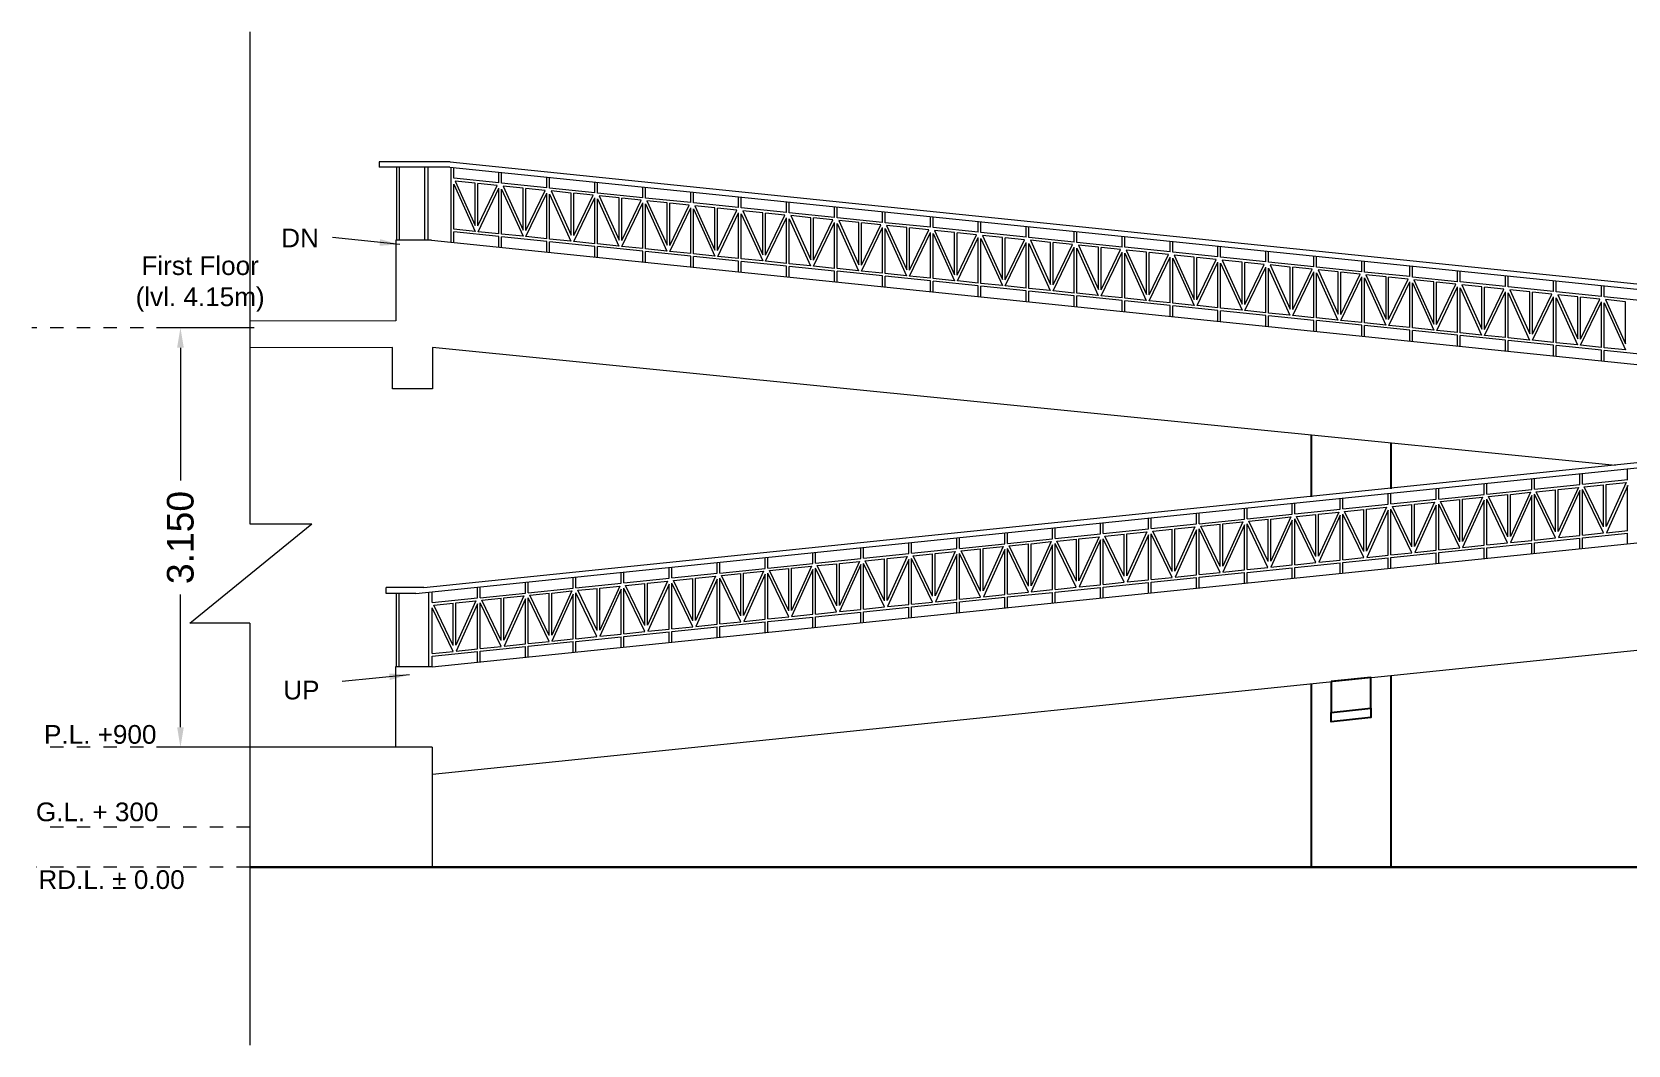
# Model space of a CAD drawing. Header units: millimetres. Extents: x 1898 to 3725, y 783 to 1532.
# Drawn here: x 2791.73 to 2803.72, y 886.84 to 894.44 of the extents above; entities that cross this region are included whole.
import ezdxf

# ---------------------------------------------------------------- set-up
doc = ezdxf.new("R2010")
doc.units = ezdxf.units.MM
doc.linetypes.add('CENTER', pattern=[2, 1.25, -0.25, 0.25, -0.25])
doc.layers.get('Defpoints').update_dxf_attribs({"lineweight": 15})
for name, color, linetype, lineweight in [('beam', 1, 'Continuous', 20), ('Column', 251, 'Continuous', 30), ('DIM', 6, 'Continuous', 18), ('GRID', 134, 'CENTER', 18), ('Hatch', 43, 'Continuous', 13), ('Railing', 23, 'Continuous', 13), ('TEXT', 7, 'Continuous', 15), ('Wall', 7, 'Continuous', 30), ('Window-Wall', 7, 'Continuous', 18)]:
    doc.layers.add(name, color=color, linetype=linetype, lineweight=lineweight)
doc.styles.add('dim-stylus bt', font='arial.ttf')
doc.styles.add('Tabrej', font='arial.ttf')
doc.dimstyles.new('DIMEN', dxfattribs={"dimtxt": 0.3, "dimasz": 0.25, "dimexe": 0.18, "dimexo": 0.0625, "dimgap": 0.09, "dimtad": 0, "dimdec": 3, "dimzin": 0, "dimdsep": 46, "dimtxsty": 'Tabrej', "dimcen": 0, "dimclrd": 256, "dimclre": 256, "dimclrt": 7, "dimadec": 0, "dimazin": 0, "dimtfac": 1, "dimtdec": 3, "dimtofl": 0, "dimtmove": 0, "dimatfit": 1, "dimfxl": 0, "dimtolj": 1, "dimtzin": 0, "dimlwd": -1, "dimlwe": -1, "dimarcsym": 0})

# ---------------------------------------------------------------- blocks, each defined once
blk = doc.blocks.new('*D333')
at = {"layer": 'Defpoints', "color": 0, "transparency": 16777216}
for p in [(3201.472, 918.267), (3200.857, 915.118), (3201.479, 915.118)]:
    blk.add_point(p, dxfattribs=at)
at = {"layer": 'DIM', "transparency": 16777216}
for p, q in [((3201.41, 918.267), (3200.677, 918.267)), ((3200.857, 918.117), (3200.857, 917.12)), ((3200.857, 915.268), (3200.857, 916.264)), ((3201.417, 915.118), (3200.677, 915.118))]:
    blk.add_line(p, q, dxfattribs=at)
for points in [[(3200.832, 918.117), (3200.882, 918.117), (3200.857, 918.267)], [(3200.832, 915.268), (3200.882, 915.268), (3200.857, 915.118)]]:
    blk.add_solid(points, dxfattribs=at)
at = {"layer": 'DIM', "color": 7, "transparency": 16777216, "insert": (3200.857, 916.692), "char_height": 0.2, "attachment_point": 5, "rotation": 90, "style": 'Tabrej'}
blk.add_mtext('\\A1;3.150', dxfattribs=at)
blk = doc.blocks.new('DERT56789')
at = {"layer": 'beam'}
blk.add_line((49.0414, 1.8992), (49.3414, 1.93), dxfattribs=at)
at = {"layer": 'beam', "lineweight": 25}
for points in [[(49.0414, 1.8992), (49.0414, 1.6679), (49.3414, 1.6988), (49.3414, 1.93), (49.0414, 1.8992)], [(49.0414, 1.6679), (49.3414, 1.6988), (49.3414, 1.6284), (49.0414, 1.5976), (49.0414, 1.6679)]]:
    blk.add_lwpolyline(points, dxfattribs=at)
at = {"layer": 'Column', "lineweight": 25}
for p, q in [((48.8914, 3.7478), (48.8914, 3.2845)), ((49.4914, 3.688), (49.4914, 3.3462)), ((49.4914, 1.9454), (49.4914, 0.5059)), ((48.8914, 1.8837), (48.8914, 0.5059)), ((48.8914, 0.5059), (49.4914, 0.5059))]:
    blk.add_line(p, q, dxfattribs=at)
at = {"layer": 'GRID', "ltscale": 0.0005}
for p, q in [((40.9214, 4.5551), (39.2844, 4.5551)), ((40.9214, 1.4059), (39.3253, 1.4059)), ((40.9214, 0.8059), (39.3236, 0.8059)), ((40.9214, 0.5059), (39.3178, 0.5059))]:
    blk.add_line(p, q, dxfattribs=at)
at = {"layer": 'Hatch'}
for p, q in [((40.9214, 0.4446), (40.9226, 0.4446)), ((40.9214, 0.3039), (40.9226, 0.3039)), ((40.9214, 0.1633), (40.9226, 0.1633))]:
    blk.add_line(p, q, dxfattribs=at)
at = {"layer": 'Railing'}
for p, q in [((42.4264, 5.8002), (41.8929, 5.8002)), ((41.8929, 5.8002), (41.8929, 5.7602)), ((42.4244, 5.7602), (41.8929, 5.7602)), ((42.023, 5.7602), (42.023, 5.2116)), ((42.043, 5.7602), (42.043, 5.2116)), ((42.2319, 5.7602), (42.2319, 5.2116)), ((42.2569, 5.7602), (42.2569, 5.2116)), ((42.4244, 5.7602), (57.6625, 4.1932)), ((42.4264, 5.8002), (57.858, 4.2133)), ((42.4324, 5.1966), (42.4324, 5.7594)), ((42.4524, 5.6769), (42.4524, 5.7573)), ((42.7924, 5.642), (42.4524, 5.6769)), ((42.6144, 5.6402), (42.4639, 5.6556)), ((42.4639, 5.6556), (42.6144, 5.3235)), ((42.6144, 5.3235), (42.6144, 5.6402)), ((42.7797, 5.6231), (42.6344, 5.6381)), ((42.6344, 5.3211), (42.6344, 5.6381)), ((42.7924, 5.642), (42.7924, 5.7224)), ((42.8124, 5.6399), (42.8124, 5.7203)), ((43.1524, 5.6049), (42.8124, 5.6399)), ((43.1524, 5.6049), (43.1524, 5.6854)), ((43.1724, 5.6029), (43.1724, 5.6833)), ((43.5124, 5.5679), (43.5124, 5.6483)), ((43.5324, 5.5658), (43.5324, 5.6463)), ((42.4524, 5.6326), (42.6129, 5.2784)), ((42.4524, 5.2949), (42.4524, 5.6326)), ((42.6344, 5.3211), (42.7797, 5.6231)), ((42.635, 5.2761), (42.7924, 5.6032)), ((42.7924, 5.26), (42.7924, 5.6032)), ((42.8124, 5.2579), (42.8124, 5.5956)), ((42.8124, 5.5956), (42.9729, 5.2414)), ((42.9744, 5.6031), (42.8239, 5.6186)), ((42.8239, 5.6186), (42.9744, 5.2865)), ((42.9744, 5.2865), (42.9744, 5.6031)), ((43.1397, 5.5861), (42.9944, 5.6011)), ((42.9944, 5.2841), (42.9944, 5.6011)), ((42.9944, 5.2841), (43.1397, 5.5861)), ((42.995, 5.2391), (43.1524, 5.5662)), ((43.1524, 5.2229), (43.1524, 5.5662)), ((43.5124, 5.5679), (43.1724, 5.6029)), ((43.1724, 5.2209), (43.1724, 5.5585)), ((43.1724, 5.5585), (43.3329, 5.2044)), ((43.3344, 5.5661), (43.1839, 5.5816)), ((43.1839, 5.5816), (43.3344, 5.2495)), ((43.3344, 5.2495), (43.3344, 5.5661)), ((43.4997, 5.5491), (43.3544, 5.564)), ((43.3544, 5.247), (43.3544, 5.564)), ((43.3544, 5.247), (43.4997, 5.5491)), ((43.355, 5.2021), (43.5124, 5.5292)), ((43.5124, 5.1859), (43.5124, 5.5292)), ((43.8724, 5.5309), (43.5324, 5.5658)), ((43.5324, 5.1838), (43.5324, 5.5215)), ((43.5324, 5.5215), (43.6929, 5.1673)), ((43.6944, 5.5291), (43.5439, 5.5446)), ((43.5439, 5.5446), (43.6944, 5.2124)), ((43.6944, 5.2124), (43.6944, 5.5291)), ((43.8597, 5.5121), (43.7144, 5.527)), ((43.7144, 5.21), (43.7144, 5.527)), ((43.8724, 5.5309), (43.8724, 5.6113)), ((43.8924, 5.5288), (43.8924, 5.6092)), ((44.2324, 5.4939), (43.8924, 5.5288)), ((44.2324, 5.4939), (44.2324, 5.5743)), ((44.2524, 5.4918), (44.2524, 5.5722)), ((44.5924, 5.4568), (44.5924, 5.5372)), ((44.6124, 5.4548), (44.6124, 5.5352)), ((43.7144, 5.21), (43.8597, 5.5121)), ((43.715, 5.1651), (43.8724, 5.4922)), ((43.8724, 5.1489), (43.8724, 5.4922)), ((43.8924, 5.1468), (43.8924, 5.4845)), ((43.8924, 5.4845), (44.0529, 5.1303)), ((44.0544, 5.492), (43.9039, 5.5075)), ((43.9039, 5.5075), (44.0544, 5.1754)), ((44.0544, 5.1754), (44.0544, 5.492)), ((44.2197, 5.475), (44.0744, 5.49)), ((44.0744, 5.173), (44.0744, 5.49)), ((44.0744, 5.173), (44.2197, 5.475)), ((44.075, 5.128), (44.2324, 5.4551)), ((44.2324, 5.1118), (44.2324, 5.4551)), ((44.5924, 5.4568), (44.2524, 5.4918)), ((44.2524, 5.1098), (44.2524, 5.4475)), ((44.2524, 5.4475), (44.4129, 5.0933)), ((44.4144, 5.455), (44.2639, 5.4705)), ((44.2639, 5.4705), (44.4144, 5.1384)), ((44.4144, 5.1384), (44.4144, 5.455)), ((44.5797, 5.438), (44.4344, 5.453)), ((44.4344, 5.1359), (44.4344, 5.453)), ((44.4344, 5.1359), (44.5797, 5.438)), ((44.435, 5.091), (44.5924, 5.4181)), ((44.5924, 5.0748), (44.5924, 5.4181)), ((44.9524, 5.4198), (44.6124, 5.4548)), ((44.6124, 5.0728), (44.6124, 5.4104)), ((44.6124, 5.4104), (44.7729, 5.0563)), ((44.7744, 5.418), (44.6239, 5.4335)), ((44.6239, 5.4335), (44.7744, 5.1014)), ((44.7744, 5.1014), (44.7744, 5.418)), ((44.9397, 5.401), (44.7944, 5.4159)), ((44.7944, 5.0989), (44.7944, 5.4159)), ((44.7944, 5.0989), (44.9397, 5.401)), ((44.9524, 5.4198), (44.9524, 5.5002)), ((44.9724, 5.4177), (44.9724, 5.4982)), ((45.3124, 5.3828), (44.9724, 5.4177)), ((45.1344, 5.381), (44.9839, 5.3965)), ((44.9839, 5.3965), (45.1344, 5.0643)), ((45.3124, 5.3828), (45.3124, 5.4632)), ((45.3324, 5.3807), (45.3324, 5.4611)), ((45.6724, 5.3457), (45.6724, 5.4262)), ((45.6924, 5.3437), (45.6924, 5.4241)), ((42.6129, 5.2784), (42.4524, 5.2949)), ((42.7924, 5.2398), (42.4524, 5.2748)), ((42.4524, 5.1944), (42.4524, 5.2748)), ((42.7924, 5.26), (42.635, 5.2761)), ((44.795, 5.054), (44.9524, 5.3811)), ((44.9524, 5.0378), (44.9524, 5.3811)), ((44.9724, 5.0357), (44.9724, 5.3734)), ((44.9724, 5.3734), (45.1329, 5.0192)), ((45.1344, 5.0643), (45.1344, 5.381)), ((45.2997, 5.364), (45.1544, 5.3789)), ((45.1544, 5.0619), (45.1544, 5.3789)), ((45.1544, 5.0619), (45.2997, 5.364)), ((45.155, 5.017), (45.3124, 5.3441)), ((45.3124, 5.0008), (45.3124, 5.3441)), ((45.6724, 5.3457), (45.3324, 5.3807)), ((45.3324, 4.9987), (45.3324, 5.3364)), ((45.3324, 5.3364), (45.4929, 4.9822)), ((45.4944, 5.3439), (45.3439, 5.3594)), ((45.3439, 5.3594), (45.4944, 5.0273)), ((45.4944, 5.0273), (45.4944, 5.3439)), ((45.6597, 5.3269), (45.5144, 5.3419)), ((45.5144, 5.0249), (45.5144, 5.3419)), ((45.5144, 5.0249), (45.6597, 5.3269)), ((45.515, 4.9799), (45.6724, 5.307)), ((45.6724, 4.9637), (45.6724, 5.307)), ((46.0324, 5.3087), (45.6924, 5.3437)), ((45.6924, 4.9617), (45.6924, 5.2994)), ((45.6924, 5.2994), (45.8529, 4.9452)), ((45.8544, 5.3069), (45.7039, 5.3224)), ((45.7039, 5.3224), (45.8544, 4.9903)), ((45.8544, 4.9903), (45.8544, 5.3069)), ((46.0197, 5.2899), (45.8744, 5.3049)), ((45.8744, 4.9878), (45.8744, 5.3049)), ((45.8744, 4.9878), (46.0197, 5.2899)), ((46.0324, 5.3087), (46.0324, 5.3891)), ((46.0524, 5.3067), (46.0524, 5.3871)), ((46.3924, 5.2717), (46.0524, 5.3067)), ((46.2144, 5.2699), (46.0639, 5.2854)), ((46.0639, 5.2854), (46.2144, 4.9533)), ((46.3924, 5.2717), (46.3924, 5.3521)), ((46.4124, 5.2696), (46.4124, 5.3501)), ((46.7524, 5.2347), (46.7524, 5.3151)), ((46.7724, 5.2326), (46.7724, 5.313)), ((47.1124, 5.1976), (47.1124, 5.2781)), ((47.1324, 5.1956), (47.1324, 5.276)), ((42.7924, 5.1594), (42.7924, 5.2398)), ((42.9729, 5.2414), (42.8124, 5.2579)), ((43.1524, 5.2028), (42.8124, 5.2378)), ((42.8124, 5.1574), (42.8124, 5.2378)), ((43.1524, 5.2229), (42.995, 5.2391)), ((43.1524, 5.1224), (43.1524, 5.2028)), ((43.3329, 5.2044), (43.1724, 5.2209)), ((43.5124, 5.1658), (43.1724, 5.2008)), ((43.1724, 5.1203), (43.1724, 5.2008)), ((43.5124, 5.1859), (43.355, 5.2021)), ((43.5124, 5.0854), (43.5124, 5.1658)), ((43.6929, 5.1673), (43.5324, 5.1838)), ((43.8724, 5.1288), (43.5324, 5.1637)), ((43.5324, 5.0833), (43.5324, 5.1637)), ((43.8724, 5.1489), (43.715, 5.1651)), ((45.875, 4.9429), (46.0324, 5.27)), ((46.0324, 4.9267), (46.0324, 5.27)), ((46.0524, 4.9247), (46.0524, 5.2623)), ((46.0524, 5.2623), (46.2129, 4.9081)), ((46.2144, 4.9533), (46.2144, 5.2699)), ((46.3797, 5.2529), (46.2344, 5.2678)), ((46.2344, 4.9508), (46.2344, 5.2678)), ((46.2344, 4.9508), (46.3797, 5.2529)), ((46.235, 4.9059), (46.3924, 5.233)), ((46.3924, 4.8897), (46.3924, 5.233)), ((46.7524, 5.2347), (46.4124, 5.2696)), ((46.4124, 4.8876), (46.4124, 5.2253)), ((46.4124, 5.2253), (46.5729, 4.8711)), ((46.5744, 5.2329), (46.4239, 5.2483)), ((46.4239, 5.2483), (46.5744, 4.9162)), ((46.5744, 4.9162), (46.5744, 5.2329)), ((46.7397, 5.2159), (46.5944, 5.2308)), ((46.5944, 4.9138), (46.5944, 5.2308)), ((46.5944, 4.9138), (46.7397, 5.2159)), ((46.595, 4.8689), (46.7524, 5.196)), ((46.7524, 4.8527), (46.7524, 5.196)), ((47.1124, 5.1976), (46.7724, 5.2326)), ((46.7724, 4.8506), (46.7724, 5.1883)), ((46.7724, 5.1883), (46.9329, 4.8341)), ((46.9344, 5.1958), (46.7839, 5.2113)), ((46.7839, 5.2113), (46.9344, 4.8792)), ((46.9344, 4.8792), (46.9344, 5.1958)), ((47.0997, 5.1788), (46.9544, 5.1938)), ((46.9544, 4.8768), (46.9544, 5.1938)), ((46.9544, 4.8768), (47.0997, 5.1788)), ((46.955, 4.8318), (47.1124, 5.1589)), ((47.1124, 4.8156), (47.1124, 5.1589)), ((47.4724, 5.1606), (47.1324, 5.1956)), ((47.2944, 5.1588), (47.1439, 5.1743)), ((47.1439, 5.1743), (47.2944, 4.8422)), ((47.2944, 4.8422), (47.2944, 5.1588)), ((47.4597, 5.1418), (47.3144, 5.1568)), ((47.3144, 4.8397), (47.3144, 5.1568)), ((47.4724, 5.1606), (47.4724, 5.241)), ((47.4924, 5.1586), (47.4924, 5.239)), ((47.8324, 5.1236), (47.4924, 5.1586)), ((47.8324, 5.1236), (47.8324, 5.204)), ((47.8524, 5.1215), (47.8524, 5.202)), ((48.1924, 5.0866), (48.1924, 5.167)), ((48.2124, 5.0845), (48.2124, 5.1649)), ((43.8724, 5.0483), (43.8724, 5.1288)), ((44.0529, 5.1303), (43.8924, 5.1468)), ((44.2324, 5.0917), (43.8924, 5.1267)), ((43.8924, 5.0463), (43.8924, 5.1267)), ((44.2324, 5.1118), (44.075, 5.128)), ((44.2324, 5.0113), (44.2324, 5.0917)), ((44.4129, 5.0933), (44.2524, 5.1098)), ((44.5924, 5.0547), (44.2524, 5.0897)), ((44.2524, 5.0093), (44.2524, 5.0897)), ((44.5924, 5.0748), (44.435, 5.091)), ((44.5924, 4.9743), (44.5924, 5.0547)), ((44.7729, 5.0563), (44.6124, 5.0728)), ((44.9524, 5.0177), (44.6124, 5.0527)), ((44.6124, 4.9722), (44.6124, 5.0527)), ((44.9524, 5.0378), (44.795, 5.054)), ((45.1329, 5.0192), (44.9724, 5.0357)), ((47.1324, 4.8136), (47.1324, 5.1513)), ((47.1324, 5.1513), (47.2929, 4.7971)), ((47.3144, 4.8397), (47.4597, 5.1418)), ((47.315, 4.7948), (47.4724, 5.1219)), ((47.4724, 4.7786), (47.4724, 5.1219)), ((47.4924, 4.7766), (47.4924, 5.1142)), ((47.4924, 5.1142), (47.6529, 4.76)), ((47.6544, 5.1218), (47.5039, 5.1373)), ((47.5039, 5.1373), (47.6544, 4.8051)), ((47.6544, 4.8051), (47.6544, 5.1218)), ((47.8197, 5.1048), (47.6744, 5.1197)), ((47.6744, 4.8027), (47.6744, 5.1197)), ((47.6744, 4.8027), (47.8197, 5.1048)), ((47.675, 4.7578), (47.8324, 5.0849)), ((47.8324, 4.7416), (47.8324, 5.0849)), ((48.1924, 5.0866), (47.8524, 5.1215)), ((47.8524, 4.7395), (47.8524, 5.0772)), ((47.8524, 5.0772), (48.0129, 4.723)), ((48.0144, 5.0848), (47.8639, 5.1002)), ((47.8639, 5.1002), (48.0144, 4.7681)), ((48.0144, 4.7681), (48.0144, 5.0848)), ((48.1797, 5.0678), (48.0344, 5.0827)), ((48.0344, 4.7657), (48.0344, 5.0827)), ((48.0344, 4.7657), (48.1797, 5.0678)), ((48.035, 4.7207), (48.1924, 5.0479)), ((48.1924, 4.7046), (48.1924, 5.0479)), ((48.5524, 5.0495), (48.2124, 5.0845)), ((48.2124, 4.7025), (48.2124, 5.0402)), ((48.2124, 5.0402), (48.3729, 4.686)), ((48.3744, 5.0477), (48.2239, 5.0632)), ((48.2239, 5.0632), (48.3744, 4.7311)), ((48.3744, 4.7311), (48.3744, 5.0477)), ((48.5397, 5.0307), (48.3944, 5.0457)), ((48.3944, 4.7287), (48.3944, 5.0457)), ((48.5524, 5.0495), (48.5524, 5.13)), ((48.5724, 5.0475), (48.5724, 5.1279)), ((48.9124, 5.0125), (48.5724, 5.0475)), ((48.9124, 5.0125), (48.9124, 5.0929)), ((48.9324, 5.0105), (48.9324, 5.0909)), ((49.2724, 4.9755), (49.2724, 5.0559)), ((49.2924, 4.9734), (49.2924, 5.0538)), ((44.9524, 4.9373), (44.9524, 5.0177)), ((45.3124, 4.9807), (44.9724, 5.0156)), ((44.9724, 4.9352), (44.9724, 5.0156)), ((45.3124, 5.0008), (45.155, 5.017)), ((45.3124, 4.9002), (45.3124, 4.9807)), ((45.4929, 4.9822), (45.3324, 4.9987)), ((45.6724, 4.9436), (45.3324, 4.9786)), ((45.3324, 4.8982), (45.3324, 4.9786)), ((45.6724, 4.9637), (45.515, 4.9799)), ((45.6724, 4.8632), (45.6724, 4.9436)), ((45.8529, 4.9452), (45.6924, 4.9617)), ((46.0324, 4.9066), (45.6924, 4.9416)), ((45.6924, 4.8612), (45.6924, 4.9416)), ((46.0324, 4.9267), (45.875, 4.9429)), ((46.2129, 4.9081), (46.0524, 4.9247)), ((48.3944, 4.7287), (48.5397, 5.0307)), ((48.395, 4.6837), (48.5524, 5.0108)), ((48.5524, 4.6675), (48.5524, 5.0108)), ((48.5724, 4.6655), (48.5724, 5.0032)), ((48.5724, 5.0032), (48.7329, 4.649)), ((48.7344, 5.0107), (48.5839, 5.0262)), ((48.5839, 5.0262), (48.7344, 4.6941)), ((48.7344, 4.6941), (48.7344, 5.0107)), ((48.8997, 4.9937), (48.7544, 5.0087)), ((48.7544, 4.6916), (48.7544, 5.0087)), ((48.7544, 4.6916), (48.8997, 4.9937)), ((48.755, 4.6467), (48.9124, 4.9738)), ((48.9124, 4.6305), (48.9124, 4.9738)), ((49.2724, 4.9755), (48.9324, 5.0105)), ((48.9324, 4.6284), (48.9324, 4.9661)), ((48.9324, 4.9661), (49.0929, 4.6119)), ((49.0944, 4.9737), (48.9439, 4.9892)), ((48.9439, 4.9892), (49.0944, 4.657)), ((49.0944, 4.657), (49.0944, 4.9737)), ((49.2597, 4.9567), (49.1144, 4.9716)), ((49.1144, 4.6546), (49.1144, 4.9716)), ((49.1144, 4.6546), (49.2597, 4.9567)), ((49.115, 4.6097), (49.2724, 4.9368)), ((49.2724, 4.5935), (49.2724, 4.9368)), ((49.6324, 4.9385), (49.2924, 4.9734)), ((49.2924, 4.5914), (49.2924, 4.9291)), ((49.2924, 4.9291), (49.4529, 4.5749)), ((49.4544, 4.9367), (49.3039, 4.9521)), ((49.3039, 4.9521), (49.4544, 4.62)), ((49.4544, 4.62), (49.4544, 4.9367)), ((49.6197, 4.9197), (49.4744, 4.9346)), ((49.4744, 4.6176), (49.4744, 4.9346)), ((49.4744, 4.6176), (49.6197, 4.9197)), ((49.6324, 4.9385), (49.6324, 5.0189)), ((49.6524, 4.9355), (49.6524, 5.0159)), ((49.9924, 4.9005), (49.6524, 4.9355)), ((49.9924, 4.9005), (49.9924, 4.9809)), ((50.0124, 4.8985), (50.0124, 4.9789)), ((50.3524, 4.8635), (50.3524, 4.9439)), ((50.3724, 4.8614), (50.3724, 4.9419)), ((46.0324, 4.8262), (46.0324, 4.9066)), ((46.3924, 4.8696), (46.0524, 4.9046)), ((46.0524, 4.8241), (46.0524, 4.9046)), ((46.3924, 4.8897), (46.235, 4.9059)), ((46.3924, 4.7892), (46.3924, 4.8696)), ((46.5729, 4.8711), (46.4124, 4.8876)), ((46.7524, 4.8326), (46.4124, 4.8675)), ((46.4124, 4.7871), (46.4124, 4.8675)), ((46.7524, 4.8527), (46.595, 4.8689)), ((46.7524, 4.7521), (46.7524, 4.8326)), ((46.9329, 4.8341), (46.7724, 4.8506)), ((47.1124, 4.7955), (46.7724, 4.8305)), ((46.7724, 4.7501), (46.7724, 4.8305)), ((47.1124, 4.8156), (46.955, 4.8318)), ((47.1124, 4.7151), (47.1124, 4.7955)), ((47.2929, 4.7971), (47.1324, 4.8136)), ((49.475, 4.5726), (49.6324, 4.8998)), ((49.6324, 4.5565), (49.6324, 4.8998)), ((49.6524, 4.5535), (49.6524, 4.8912)), ((49.6524, 4.8912), (49.8129, 4.537)), ((49.8144, 4.8987), (49.6639, 4.9142)), ((49.6639, 4.9142), (49.8144, 4.5821)), ((49.8144, 4.5821), (49.8144, 4.8987)), ((49.9797, 4.8817), (49.8344, 4.8967)), ((49.8344, 4.5796), (49.8344, 4.8967)), ((49.8344, 4.5796), (49.9797, 4.8817)), ((49.835, 4.5347), (49.9924, 4.8618)), ((49.9924, 4.5185), (49.9924, 4.8618)), ((50.3524, 4.8635), (50.0124, 4.8985)), ((50.0124, 4.5165), (50.0124, 4.8541)), ((50.0124, 4.8541), (50.1729, 4.4999)), ((50.1744, 4.8617), (50.0239, 4.8772)), ((50.0239, 4.8772), (50.1744, 4.5451)), ((50.1744, 4.5451), (50.1744, 4.8617)), ((50.3397, 4.8447), (50.1944, 4.8596)), ((50.1944, 4.5426), (50.1944, 4.8596)), ((50.1944, 4.5426), (50.3397, 4.8447)), ((50.195, 4.4977), (50.3524, 4.8248)), ((50.3524, 4.4815), (50.3524, 4.8248)), ((50.7124, 4.8265), (50.3724, 4.8614)), ((50.3724, 4.4794), (50.3724, 4.8171)), ((50.3724, 4.8171), (50.5329, 4.4629)), ((50.5344, 4.8247), (50.3839, 4.8401)), ((50.3839, 4.8401), (50.5344, 4.508)), ((50.5344, 4.508), (50.5344, 4.8247)), ((50.6997, 4.8077), (50.5544, 4.8226)), ((50.5544, 4.5056), (50.5544, 4.8226)), ((50.5544, 4.5056), (50.6997, 4.8077)), ((50.7124, 4.8265), (50.7124, 4.9069)), ((50.7324, 4.8244), (50.7324, 4.9048)), ((51.0724, 4.7894), (50.7324, 4.8244)), ((50.8944, 4.7876), (50.7439, 4.8031)), ((50.7439, 4.8031), (50.8944, 4.471)), ((51.0724, 4.7894), (51.0724, 4.8699)), ((51.0924, 4.7874), (51.0924, 4.8678)), ((47.4724, 4.7585), (47.1324, 4.7935)), ((47.1324, 4.7131), (47.1324, 4.7935)), ((47.4724, 4.7786), (47.315, 4.7948)), ((47.4724, 4.6781), (47.4724, 4.7585)), ((47.6529, 4.76), (47.4924, 4.7766)), ((47.8324, 4.7215), (47.4924, 4.7564)), ((47.4924, 4.676), (47.4924, 4.7564)), ((47.8324, 4.7416), (47.675, 4.7578)), ((47.8324, 4.6411), (47.8324, 4.7215)), ((48.0129, 4.723), (47.8524, 4.7395)), ((48.1924, 4.6845), (47.8524, 4.7194)), ((47.8524, 4.639), (47.8524, 4.7194)), ((48.1924, 4.7046), (48.035, 4.7207)), ((48.1924, 4.604), (48.1924, 4.6845)), ((48.3729, 4.686), (48.2124, 4.7025)), ((48.5524, 4.6474), (48.2124, 4.6824)), ((48.2124, 4.602), (48.2124, 4.6824)), ((48.5524, 4.6675), (48.395, 4.6837)), ((50.555, 4.4607), (50.7124, 4.7878)), ((50.7124, 4.4445), (50.7124, 4.7878)), ((50.7324, 4.4424), (50.7324, 4.7801)), ((50.7324, 4.7801), (50.8929, 4.4259)), ((50.8944, 4.471), (50.8944, 4.7876)), ((51.0597, 4.7706), (50.9144, 4.7856)), ((50.9144, 4.4686), (50.9144, 4.7856)), ((50.9144, 4.4686), (51.0597, 4.7706)), ((50.915, 4.4236), (51.0724, 4.7507)), ((51.0724, 4.4074), (51.0724, 4.7507)), ((51.4324, 4.7524), (51.0924, 4.7874)), ((51.0924, 4.4054), (51.0924, 4.7431)), ((51.0924, 4.7431), (51.2529, 4.3889)), ((51.2544, 4.7506), (51.1039, 4.7661)), ((51.1039, 4.7661), (51.2544, 4.434)), ((51.2544, 4.434), (51.2544, 4.7506)), ((48.5524, 4.567), (48.5524, 4.6474)), ((48.7329, 4.649), (48.5724, 4.6655)), ((48.9124, 4.6104), (48.5724, 4.6454)), ((48.5724, 4.5649), (48.5724, 4.6454)), ((48.9124, 4.6305), (48.755, 4.6467)), ((48.9124, 4.53), (48.9124, 4.6104)), ((49.0929, 4.6119), (48.9324, 4.6284)), ((49.2724, 4.5734), (48.9324, 4.6083)), ((48.9324, 4.5279), (48.9324, 4.6083)), ((49.2724, 4.5935), (49.115, 4.6097)), ((49.2724, 4.493), (49.2724, 4.5734)), ((49.4529, 4.5749), (49.2924, 4.5914)), ((49.6324, 4.5363), (49.2924, 4.5713)), ((49.2924, 4.4909), (49.2924, 4.5713)), ((49.6324, 4.5565), (49.475, 4.5726)), ((49.6324, 4.4559), (49.6324, 4.5363)), ((49.8129, 4.537), (49.6524, 4.5535)), ((49.9924, 4.4984), (49.6524, 4.5334)), ((49.6524, 4.453), (49.6524, 4.5334)), ((49.9924, 4.5185), (49.835, 4.5347)), ((49.9924, 4.418), (49.9924, 4.4984)), ((50.1729, 4.4999), (50.0124, 4.5165)), ((50.3524, 4.4614), (50.0124, 4.4964)), ((50.0124, 4.4159), (50.0124, 4.4964)), ((50.3524, 4.4815), (50.195, 4.4977)), ((50.3524, 4.381), (50.3524, 4.4614)), ((50.5329, 4.4629), (50.3724, 4.4794)), ((50.7124, 4.4244), (50.3724, 4.4593)), ((50.3724, 4.3789), (50.3724, 4.4593)), ((50.7124, 4.4445), (50.555, 4.4607)), ((50.8929, 4.4259), (50.7324, 4.4424)), ((50.7124, 4.3439), (50.7124, 4.4244)), ((51.0724, 4.3873), (50.7324, 4.4223)), ((50.7324, 4.3419), (50.7324, 4.4223)), ((51.0724, 4.4074), (50.915, 4.4236)), ((51.0724, 4.3069), (51.0724, 4.3873)), ((51.2529, 4.3889), (51.0924, 4.4054)), ((51.4324, 4.3503), (51.0924, 4.3853)), ((51.0924, 4.3049), (51.0924, 4.3853)), ((42.169, 2.5595), (58.1019, 4.1982)), ((42.2291, 2.6059), (58.0287, 4.2309)), ((51.2687, 3.415), (51.2687, 3.4954)), ((50.1907, 3.3041), (50.1907, 3.3845)), ((50.2107, 3.3062), (50.2107, 3.3866)), ((50.5507, 3.3411), (50.5507, 3.4216)), ((50.5707, 3.3432), (50.5707, 3.4236)), ((50.5707, 3.3432), (50.9107, 3.3782)), ((50.7486, 3.3414), (50.8992, 3.3569)), ((50.8992, 3.3569), (50.7486, 3.0248)), ((50.9107, 3.3782), (50.9107, 3.4586)), ((50.9307, 3.3802), (50.9307, 3.4606)), ((50.9307, 3.3802), (51.2707, 3.4152)), ((50.9433, 3.3614), (51.0886, 3.3764)), ((51.0886, 3.0593), (50.9433, 3.3614)), ((51.0886, 3.0593), (51.0886, 3.3764)), ((51.1086, 3.3784), (51.2592, 3.3939)), ((51.2592, 3.3939), (51.1086, 3.0618)), ((51.1086, 3.0618), (51.1086, 3.3784)), ((51.2707, 3.3709), (51.1101, 3.0167)), ((51.2687, 3.033), (51.2687, 3.3707)), ((48.7707, 3.1581), (48.7707, 3.2385)), ((49.1107, 3.193), (49.1107, 3.2735)), ((49.1307, 3.1951), (49.1307, 3.2755)), ((49.4707, 3.2301), (49.4707, 3.3105)), ((49.4907, 3.2321), (49.4907, 3.3125)), ((49.4907, 3.2321), (49.8307, 3.2671)), ((49.6686, 3.2303), (49.8192, 3.2458)), ((49.8192, 3.2458), (49.6686, 2.9137)), ((49.8307, 3.2671), (49.8307, 3.3475)), ((49.8507, 3.2691), (49.8507, 3.3496)), ((49.8507, 3.2691), (50.1907, 3.3041)), ((49.8633, 3.2503), (50.0086, 3.2653)), ((50.0086, 2.9483), (49.8633, 3.2503)), ((50.0086, 2.9483), (50.0086, 3.2653)), ((50.0286, 3.2673), (50.1792, 3.2828)), ((50.1792, 3.2828), (50.0286, 2.9507)), ((50.0286, 2.9507), (50.0286, 3.2673)), ((50.1907, 3.2598), (50.0301, 2.9056)), ((50.1907, 2.9221), (50.1907, 3.2598)), ((50.2107, 3.3062), (50.5507, 3.3411)), ((50.2107, 2.9242), (50.2107, 3.2675)), ((50.3681, 2.9403), (50.2107, 3.2675)), ((50.2233, 3.2874), (50.3686, 3.3023)), ((50.3686, 2.9853), (50.2233, 3.2874)), ((50.3686, 2.9853), (50.3686, 3.3023)), ((50.3886, 3.3044), (50.5392, 3.3198)), ((50.5392, 3.3198), (50.3886, 2.9877)), ((50.3886, 2.9877), (50.3886, 3.3044)), ((50.5507, 3.2968), (50.3901, 2.9426)), ((50.5507, 2.9591), (50.5507, 3.2968)), ((50.5707, 2.9612), (50.5707, 3.3045)), ((50.7281, 2.9774), (50.5707, 3.3045)), ((50.5833, 3.3244), (50.7286, 3.3393)), ((50.7286, 3.0223), (50.5833, 3.3244)), ((50.7286, 3.0223), (50.7286, 3.3393)), ((50.7486, 3.0248), (50.7486, 3.3414)), ((50.9107, 3.3338), (50.7501, 2.9796)), ((50.9107, 2.9962), (50.9107, 3.3338)), ((50.9307, 2.9982), (50.9307, 3.3415)), ((51.0881, 3.0144), (50.9307, 3.3415)), ((47.6707, 3.0449), (47.6707, 3.1253)), ((47.6907, 3.047), (47.6907, 3.1274)), ((48.0307, 3.082), (48.0307, 3.1624)), ((48.0507, 3.084), (48.0507, 3.1644)), ((48.0507, 3.084), (48.3907, 3.119)), ((48.3907, 3.119), (48.3907, 3.1994)), ((48.4107, 3.121), (48.4107, 3.2015)), ((48.4107, 3.121), (48.7507, 3.156)), ((48.4233, 3.1022), (48.5686, 3.1172)), ((48.5686, 2.8002), (48.5686, 3.1172)), ((48.5886, 3.1192), (48.7392, 3.1347)), ((48.7392, 3.1347), (48.5886, 2.8026)), ((48.5886, 2.8026), (48.5886, 3.1192)), ((48.7507, 3.156), (48.7507, 3.2364)), ((48.7707, 3.1581), (49.1107, 3.193)), ((48.7707, 2.7761), (48.7707, 3.1194)), ((48.9281, 2.7922), (48.7707, 3.1194)), ((48.7833, 3.1393), (48.9286, 3.1542)), ((48.9286, 2.8372), (48.7833, 3.1393)), ((48.9286, 2.8372), (48.9286, 3.1542)), ((48.9486, 3.1563), (49.0992, 3.1717)), ((49.0992, 3.1717), (48.9486, 2.8396)), ((48.9486, 2.8396), (48.9486, 3.1563)), ((49.1107, 3.1487), (48.9501, 2.7945)), ((49.1107, 2.811), (49.1107, 3.1487)), ((49.1307, 3.1951), (49.4707, 3.2301)), ((49.1307, 2.8131), (49.1307, 3.1564)), ((49.2881, 2.8293), (49.1307, 3.1564)), ((49.1433, 3.1763), (49.2886, 3.1912)), ((49.2886, 2.8742), (49.1433, 3.1763)), ((49.2886, 2.8742), (49.2886, 3.1912)), ((49.3086, 3.1933), (49.4592, 3.2088)), ((49.4592, 3.2088), (49.3086, 2.8766)), ((49.3086, 2.8766), (49.3086, 3.1933)), ((49.4707, 3.1857), (49.3101, 2.8315)), ((49.4707, 2.8481), (49.4707, 3.1857)), ((49.4907, 2.8501), (49.4907, 3.1934)), ((49.6481, 2.8663), (49.4907, 3.1934)), ((49.5033, 3.2133), (49.6486, 3.2283)), ((49.6486, 2.9112), (49.5033, 3.2133)), ((49.6486, 2.9112), (49.6486, 3.2283)), ((49.6686, 2.9137), (49.6686, 3.2303)), ((49.8307, 3.2228), (49.6701, 2.8686)), ((49.8307, 2.8851), (49.8307, 3.2228)), ((49.8507, 2.8871), (49.8507, 3.2304)), ((50.0081, 2.9033), (49.8507, 3.2304)), ((46.5907, 2.9338), (46.5907, 3.0143)), ((46.6107, 2.9359), (46.6107, 3.0163)), ((46.9507, 2.9709), (46.9507, 3.0513)), ((46.9707, 2.9729), (46.9707, 3.0534)), ((46.9707, 2.9729), (47.3107, 3.0079)), ((47.3107, 3.0079), (47.3107, 3.0883)), ((47.3307, 3.01), (47.3307, 3.0904)), ((47.3307, 3.01), (47.6707, 3.0449)), ((47.3433, 2.9911), (47.4886, 3.0061)), ((47.4886, 2.6891), (47.4886, 3.0061)), ((47.5086, 3.0082), (47.6592, 3.0236)), ((47.6592, 3.0236), (47.5086, 2.6915)), ((47.5086, 2.6915), (47.5086, 3.0082)), ((47.6707, 3.0006), (47.5101, 2.6464)), ((47.6707, 2.6629), (47.6707, 3.0006)), ((47.6907, 3.047), (48.0307, 3.082)), ((47.6907, 2.665), (47.6907, 3.0083)), ((47.8481, 2.6812), (47.6907, 3.0083)), ((47.7033, 3.0282), (47.8486, 3.0431)), ((47.8486, 2.7261), (47.7033, 3.0282)), ((47.8486, 2.7261), (47.8486, 3.0431)), ((47.8686, 3.0452), (48.0192, 3.0607)), ((48.0192, 3.0607), (47.8686, 2.7285)), ((47.8686, 2.7285), (47.8686, 3.0452)), ((48.0307, 3.0376), (47.8701, 2.6834)), ((48.0307, 2.6999), (48.0307, 3.0376)), ((48.0507, 2.702), (48.0507, 3.0453)), ((48.2081, 2.7182), (48.0507, 3.0453)), ((48.0633, 3.0652), (48.2086, 3.0801)), ((48.2086, 2.7631), (48.0633, 3.0652)), ((48.2086, 2.7631), (48.2086, 3.0801)), ((48.2286, 3.0822), (48.3792, 3.0977)), ((48.3792, 3.0977), (48.2286, 2.7656)), ((48.2286, 2.7656), (48.2286, 3.0822)), ((48.3907, 3.0746), (48.2301, 2.7205)), ((48.3907, 2.737), (48.3907, 3.0746)), ((48.4107, 2.739), (48.4107, 3.0823)), ((48.5681, 2.7552), (48.4107, 3.0823)), ((48.5686, 2.8002), (48.4233, 3.1022)), ((48.7507, 3.1117), (48.5901, 2.7575)), ((48.7507, 2.774), (48.7507, 3.1117)), ((50.9307, 2.9982), (51.0881, 3.0144)), ((50.9307, 2.9781), (51.2707, 3.0131)), ((51.1101, 3.0167), (51.2707, 3.0332)), ((51.2687, 2.9325), (51.2687, 3.0129)), ((45.5107, 2.8228), (45.5107, 2.9032)), ((45.5307, 2.8248), (45.5307, 2.9052)), ((45.8707, 2.8598), (45.8707, 2.9402)), ((45.8907, 2.8619), (45.8907, 2.9423)), ((45.8907, 2.8619), (46.2307, 2.8968)), ((46.2307, 2.8968), (46.2307, 2.9772)), ((46.2507, 2.8989), (46.2507, 2.9793)), ((46.2507, 2.8989), (46.5907, 2.9338)), ((46.2633, 2.8801), (46.4086, 2.895)), ((46.4086, 2.578), (46.2633, 2.8801)), ((46.4086, 2.578), (46.4086, 2.895)), ((46.4286, 2.8971), (46.5792, 2.9126)), ((46.5792, 2.9126), (46.4286, 2.5804)), ((46.4286, 2.5804), (46.4286, 2.8971)), ((46.5907, 2.8895), (46.4301, 2.5353)), ((46.5907, 2.5518), (46.5907, 2.8895)), ((46.6107, 2.9359), (46.9507, 2.9709)), ((46.6107, 2.5539), (46.6107, 2.8972)), ((46.7681, 2.5701), (46.6107, 2.8972)), ((46.6233, 2.9171), (46.7686, 2.932)), ((46.7686, 2.615), (46.6233, 2.9171)), ((46.7686, 2.615), (46.7686, 2.932)), ((46.7886, 2.9341), (46.9392, 2.9496)), ((46.9392, 2.9496), (46.7886, 2.6175)), ((46.7886, 2.6175), (46.7886, 2.9341)), ((46.9507, 2.9265), (46.7901, 2.5724)), ((46.9507, 2.5889), (46.9507, 2.9265)), ((46.9707, 2.5909), (46.9707, 2.9342)), ((47.1281, 2.6071), (46.9707, 2.9342)), ((46.9833, 2.9541), (47.1286, 2.9691)), ((47.1286, 2.6521), (46.9833, 2.9541)), ((47.1286, 2.6521), (47.1286, 2.9691)), ((47.1486, 2.9711), (47.2992, 2.9866)), ((47.2992, 2.9866), (47.1486, 2.6545)), ((47.1486, 2.6545), (47.1486, 2.9711)), ((47.3107, 2.9636), (47.1501, 2.6094)), ((47.3107, 2.6259), (47.3107, 2.9636)), ((47.3307, 2.628), (47.3307, 2.9712)), ((47.4881, 2.6441), (47.3307, 2.9712)), ((47.4886, 2.6891), (47.3433, 2.9911)), ((49.6701, 2.8686), (49.8307, 2.8851)), ((49.8507, 2.8871), (50.0081, 2.9033)), ((49.8507, 2.867), (50.1907, 2.902)), ((50.0301, 2.9056), (50.1907, 2.9221)), ((50.1907, 2.8216), (50.1907, 2.902)), ((50.2107, 2.9242), (50.3681, 2.9403)), ((50.2107, 2.9041), (50.5507, 2.939)), ((50.2107, 2.8236), (50.2107, 2.9041)), ((50.3901, 2.9426), (50.5507, 2.9591)), ((50.5507, 2.8586), (50.5507, 2.939)), ((50.5707, 2.9612), (50.7281, 2.9774)), ((50.5707, 2.9411), (50.9107, 2.9761)), ((50.5707, 2.8607), (50.5707, 2.9411)), ((50.7501, 2.9796), (50.9107, 2.9962)), ((50.9107, 2.8956), (50.9107, 2.9761)), ((50.9307, 2.8977), (50.9307, 2.9781)), ((44.4307, 2.7117), (44.4307, 2.7921)), ((44.4507, 2.7137), (44.4507, 2.7942)), ((44.7907, 2.7487), (44.7907, 2.8291)), ((44.8107, 2.7508), (44.8107, 2.8312)), ((44.8107, 2.7508), (45.1507, 2.7857)), ((44.9886, 2.749), (45.1392, 2.7645)), ((45.1392, 2.7645), (44.9886, 2.4323)), ((45.1507, 2.7857), (45.1507, 2.8662)), ((45.1707, 2.7878), (45.1707, 2.8682)), ((45.1707, 2.7878), (45.5107, 2.8228)), ((45.1833, 2.769), (45.3286, 2.7839)), ((45.3286, 2.4669), (45.1833, 2.769)), ((45.3286, 2.4669), (45.3286, 2.7839)), ((45.3486, 2.786), (45.4992, 2.8015)), ((45.4992, 2.8015), (45.3486, 2.4694)), ((45.3486, 2.4694), (45.3486, 2.786)), ((45.5107, 2.7784), (45.3501, 2.4243)), ((45.5107, 2.4408), (45.5107, 2.7784)), ((45.5307, 2.8248), (45.8707, 2.8598)), ((45.5307, 2.4428), (45.5307, 2.7861)), ((45.6881, 2.459), (45.5307, 2.7861)), ((45.5433, 2.806), (45.6886, 2.821)), ((45.6886, 2.5039), (45.5433, 2.806)), ((45.6886, 2.5039), (45.6886, 2.821)), ((45.7086, 2.823), (45.8592, 2.8385)), ((45.8592, 2.8385), (45.7086, 2.5064)), ((45.7086, 2.5064), (45.7086, 2.823)), ((45.8707, 2.8155), (45.7101, 2.4613)), ((45.8707, 2.4778), (45.8707, 2.8155)), ((45.8907, 2.4798), (45.8907, 2.8231)), ((46.0481, 2.496), (45.8907, 2.8231)), ((45.9033, 2.843), (46.0486, 2.858)), ((46.0486, 2.541), (45.9033, 2.843)), ((46.0486, 2.541), (46.0486, 2.858)), ((46.0686, 2.86), (46.2192, 2.8755)), ((46.2192, 2.8755), (46.0686, 2.5434)), ((46.0686, 2.5434), (46.0686, 2.86)), ((46.2307, 2.8525), (46.0701, 2.4983)), ((46.2307, 2.5148), (46.2307, 2.8525)), ((46.2507, 2.5169), (46.2507, 2.8602)), ((46.4081, 2.5331), (46.2507, 2.8602)), ((48.5901, 2.7575), (48.7507, 2.774)), ((48.7707, 2.7761), (48.9281, 2.7922)), ((48.7707, 2.756), (49.1107, 2.7909)), ((48.9501, 2.7945), (49.1107, 2.811)), ((49.1107, 2.7105), (49.1107, 2.7909)), ((49.1307, 2.8131), (49.2881, 2.8293)), ((49.1307, 2.793), (49.4707, 2.8279)), ((49.1307, 2.7126), (49.1307, 2.793)), ((49.3101, 2.8315), (49.4707, 2.8481)), ((49.4707, 2.7475), (49.4707, 2.8279)), ((49.4907, 2.8501), (49.6481, 2.8663)), ((49.4907, 2.83), (49.8307, 2.865)), ((49.4907, 2.7496), (49.4907, 2.83)), ((49.8307, 2.7846), (49.8307, 2.865)), ((49.8507, 2.7866), (49.8507, 2.867)), ((42.9907, 2.5636), (42.9907, 2.644)), ((43.0107, 2.5656), (43.0107, 2.6461)), ((43.3507, 2.6006), (43.3507, 2.681)), ((43.3707, 2.6027), (43.3707, 2.6831)), ((43.3707, 2.6027), (43.7107, 2.6376)), ((43.7107, 2.6376), (43.7107, 2.7181)), ((43.7307, 2.6397), (43.7307, 2.7201)), ((43.7307, 2.6397), (44.0707, 2.6747)), ((43.9086, 2.6379), (44.0592, 2.6534)), ((44.0592, 2.6534), (43.9086, 2.3213)), ((43.9086, 2.3213), (43.9086, 2.6379)), ((44.0707, 2.6747), (44.0707, 2.7551)), ((44.0907, 2.6767), (44.0907, 2.7571)), ((44.0907, 2.6767), (44.4307, 2.7117)), ((44.0907, 2.2947), (44.0907, 2.638)), ((44.2481, 2.3109), (44.0907, 2.638)), ((44.1033, 2.6579), (44.2486, 2.6729)), ((44.2486, 2.3558), (44.1033, 2.6579)), ((44.2486, 2.3558), (44.2486, 2.6729)), ((44.2686, 2.6749), (44.4192, 2.6904)), ((44.4192, 2.6904), (44.2686, 2.3583)), ((44.2686, 2.3583), (44.2686, 2.6749)), ((44.4307, 2.6674), (44.2701, 2.3132)), ((44.4307, 2.3297), (44.4307, 2.6674)), ((44.4507, 2.7137), (44.7907, 2.7487)), ((44.4507, 2.3317), (44.4507, 2.675)), ((44.6081, 2.3479), (44.4507, 2.675)), ((44.4633, 2.6949), (44.6086, 2.7099)), ((44.6086, 2.3929), (44.4633, 2.6949)), ((44.6086, 2.3929), (44.6086, 2.7099)), ((44.6286, 2.7119), (44.7792, 2.7274)), ((44.7792, 2.7274), (44.6286, 2.3953)), ((44.6286, 2.3953), (44.6286, 2.7119)), ((44.7907, 2.7044), (44.6301, 2.3502)), ((44.7907, 2.3667), (44.7907, 2.7044)), ((44.8107, 2.3688), (44.8107, 2.7121)), ((44.9681, 2.385), (44.8107, 2.7121)), ((44.8233, 2.732), (44.9686, 2.7469)), ((44.9686, 2.4299), (44.8233, 2.732)), ((44.9686, 2.4299), (44.9686, 2.7469)), ((44.9886, 2.4323), (44.9886, 2.749)), ((45.1507, 2.7414), (44.9901, 2.3872)), ((45.1507, 2.4037), (45.1507, 2.7414)), ((45.1707, 2.4058), (45.1707, 2.7491)), ((45.3281, 2.422), (45.1707, 2.7491)), ((47.3307, 2.628), (47.4881, 2.6441)), ((47.3307, 2.6078), (47.6707, 2.6428)), ((47.5101, 2.6464), (47.6707, 2.6629)), ((47.6707, 2.5624), (47.6707, 2.6428)), ((47.6907, 2.665), (47.8481, 2.6812)), ((47.6907, 2.6449), (48.0307, 2.6798)), ((47.6907, 2.5645), (47.6907, 2.6449)), ((47.8701, 2.6834), (48.0307, 2.6999)), ((48.0307, 2.5994), (48.0307, 2.6798)), ((48.0507, 2.702), (48.2081, 2.7182)), ((48.0507, 2.6819), (48.3907, 2.7169)), ((48.0507, 2.6015), (48.0507, 2.6819)), ((48.2301, 2.7205), (48.3907, 2.737)), ((48.3907, 2.6364), (48.3907, 2.7169)), ((48.4107, 2.739), (48.5681, 2.7552)), ((48.4107, 2.7189), (48.7507, 2.7539)), ((48.4107, 2.6385), (48.4107, 2.7189)), ((48.7507, 2.6735), (48.7507, 2.7539)), ((48.7707, 2.6755), (48.7707, 2.756)), ((42.2291, 2.6059), (41.9457, 2.6059)), ((41.9457, 2.5595), (41.9457, 2.6059)), ((42.169, 2.5595), (41.9457, 2.5595)), ((42.0204, 2.5595), (42.0204, 2.0091)), ((42.0404, 2.5595), (42.0404, 2.0091)), ((42.2657, 2.0091), (42.2657, 2.5694)), ((42.2907, 2.4916), (42.2907, 2.572)), ((42.2907, 2.4916), (42.6307, 2.5266)), ((42.6307, 2.5266), (42.6307, 2.607)), ((42.6507, 2.5286), (42.6507, 2.609)), ((42.6507, 2.5286), (42.9907, 2.5636)), ((42.6633, 2.5098), (42.8086, 2.5248)), ((42.8086, 2.2077), (42.8086, 2.5248)), ((42.8286, 2.5268), (42.9792, 2.5423)), ((42.9792, 2.5423), (42.8286, 2.2102)), ((42.8286, 2.2102), (42.8286, 2.5268)), ((42.9907, 2.5193), (42.8301, 2.1651)), ((42.9907, 2.1816), (42.9907, 2.5193)), ((43.0107, 2.5656), (43.3507, 2.6006)), ((43.0107, 2.1836), (43.0107, 2.5269)), ((43.1681, 2.1998), (43.0107, 2.5269)), ((43.0233, 2.5468), (43.1686, 2.5618)), ((43.1686, 2.2448), (43.0233, 2.5468)), ((43.1686, 2.2448), (43.1686, 2.5618)), ((43.1886, 2.5638), (43.3392, 2.5793)), ((43.3392, 2.5793), (43.1886, 2.2472)), ((43.1886, 2.2472), (43.1886, 2.5638)), ((43.3507, 2.5563), (43.1901, 2.2021)), ((43.3507, 2.2186), (43.3507, 2.5563)), ((43.3707, 2.2207), (43.3707, 2.564)), ((43.5281, 2.2369), (43.3707, 2.564)), ((43.3833, 2.5839), (43.5286, 2.5988)), ((43.5286, 2.2818), (43.3833, 2.5839)), ((43.5286, 2.2818), (43.5286, 2.5988)), ((43.5486, 2.6009), (43.6992, 2.6163)), ((43.6992, 2.6163), (43.5486, 2.2842)), ((43.5486, 2.2842), (43.5486, 2.6009)), ((43.7107, 2.5933), (43.5501, 2.2391)), ((43.7107, 2.2556), (43.7107, 2.5933)), ((43.7307, 2.2577), (43.7307, 2.601)), ((43.8881, 2.2739), (43.7307, 2.601)), ((43.7433, 2.6209), (43.8886, 2.6358)), ((43.8886, 2.3188), (43.7433, 2.6209)), ((43.8886, 2.3188), (43.8886, 2.6358)), ((44.0707, 2.6303), (43.9101, 2.2761)), ((44.0707, 2.2927), (44.0707, 2.6303)), ((46.2507, 2.5169), (46.4081, 2.5331)), ((46.2507, 2.4968), (46.5907, 2.5317)), ((46.4301, 2.5353), (46.5907, 2.5518)), ((46.5907, 2.4513), (46.5907, 2.5317)), ((46.6107, 2.5539), (46.7681, 2.5701)), ((46.6107, 2.5338), (46.9507, 2.5688)), ((46.6107, 2.4534), (46.6107, 2.5338)), ((46.7901, 2.5724), (46.9507, 2.5889)), ((46.9507, 2.4883), (46.9507, 2.5688)), ((46.9707, 2.5909), (47.1281, 2.6071)), ((46.9707, 2.5708), (47.3107, 2.6058)), ((46.9707, 2.4904), (46.9707, 2.5708)), ((47.1501, 2.6094), (47.3107, 2.6259)), ((47.3107, 2.5254), (47.3107, 2.6058)), ((47.3307, 2.5274), (47.3307, 2.6078)), ((42.2907, 2.1096), (42.2907, 2.4529)), ((42.4481, 2.1258), (42.2907, 2.4529)), ((42.3033, 2.4728), (42.4486, 2.4877)), ((42.4486, 2.1707), (42.3033, 2.4728)), ((42.4486, 2.1707), (42.4486, 2.4877)), ((42.4686, 2.4898), (42.6192, 2.5053)), ((42.6192, 2.5053), (42.4686, 2.1731)), ((42.4686, 2.1731), (42.4686, 2.4898)), ((42.6307, 2.4822), (42.4701, 2.128)), ((42.6307, 2.1446), (42.6307, 2.4822)), ((42.6507, 2.1466), (42.6507, 2.4899)), ((42.8081, 2.1628), (42.6507, 2.4899)), ((42.8086, 2.2077), (42.6633, 2.5098)), ((44.9901, 2.3872), (45.1507, 2.4037)), ((45.1707, 2.4058), (45.3281, 2.422)), ((45.1707, 2.3857), (45.5107, 2.4207)), ((45.3501, 2.4243), (45.5107, 2.4408)), ((45.5107, 2.3402), (45.5107, 2.4207)), ((45.5307, 2.4428), (45.6881, 2.459)), ((45.5307, 2.4227), (45.8707, 2.4577)), ((45.5307, 2.3423), (45.5307, 2.4227)), ((45.7101, 2.4613), (45.8707, 2.4778)), ((45.8707, 2.3773), (45.8707, 2.4577)), ((45.8907, 2.4798), (46.0481, 2.496)), ((45.8907, 2.4597), (46.2307, 2.4947)), ((45.8907, 2.3793), (45.8907, 2.4597)), ((46.0701, 2.4983), (46.2307, 2.5148)), ((46.2307, 2.4143), (46.2307, 2.4947)), ((46.2507, 2.4163), (46.2507, 2.4968)), ((43.9101, 2.2761), (44.0707, 2.2927)), ((44.0907, 2.2947), (44.2481, 2.3109)), ((44.0907, 2.2746), (44.4307, 2.3096)), ((44.2701, 2.3132), (44.4307, 2.3297)), ((44.4307, 2.2292), (44.4307, 2.3096)), ((44.4507, 2.3317), (44.6081, 2.3479)), ((44.4507, 2.3116), (44.7907, 2.3466)), ((44.4507, 2.2312), (44.4507, 2.3116)), ((44.6301, 2.3502), (44.7907, 2.3667)), ((44.7907, 2.2662), (44.7907, 2.3466)), ((44.8107, 2.3688), (44.9681, 2.385)), ((44.8107, 2.3487), (45.1507, 2.3836)), ((44.8107, 2.2682), (44.8107, 2.3487)), ((45.1507, 2.3032), (45.1507, 2.3836)), ((45.1707, 2.3053), (45.1707, 2.3857)), ((42.6507, 2.1466), (42.8081, 2.1628)), ((42.6507, 2.1265), (42.9907, 2.1615)), ((42.8301, 2.1651), (42.9907, 2.1816)), ((42.9907, 2.0811), (42.9907, 2.1615)), ((43.0107, 2.1836), (43.1681, 2.1998)), ((43.0107, 2.1635), (43.3507, 2.1985)), ((43.0107, 2.0831), (43.0107, 2.1635)), ((43.1901, 2.2021), (43.3507, 2.2186)), ((43.3507, 2.1181), (43.3507, 2.1985)), ((43.3707, 2.2207), (43.5281, 2.2369)), ((43.3707, 2.2006), (43.7107, 2.2355)), ((43.3707, 2.1201), (43.3707, 2.2006)), ((43.5501, 2.2391), (43.7107, 2.2556)), ((43.7107, 2.1551), (43.7107, 2.2355)), ((43.7307, 2.2577), (43.8881, 2.2739)), ((43.7307, 2.2376), (44.0707, 2.2726)), ((43.7307, 2.1572), (43.7307, 2.2376)), ((44.0707, 2.1921), (44.0707, 2.2726)), ((44.0907, 2.1942), (44.0907, 2.2746)), ((42.2907, 2.1096), (42.4481, 2.1258)), ((42.2907, 2.0895), (42.6307, 2.1244)), ((42.2907, 2.0091), (42.2907, 2.0895)), ((42.4701, 2.128), (42.6307, 2.1446)), ((42.6307, 2.044), (42.6307, 2.1244)), ((42.6507, 2.0461), (42.6507, 2.1265))]:
    blk.add_line(p, q, dxfattribs=at)
at = {"layer": 'Wall', "lineweight": 20}
for p, q in [((40.9214, 6.7754), (40.9214, 3.7312)), ((40.9214, 3.7312), (40.9214, 3.0818)), ((42.2907, 2.0091), (58.1307, 3.6382)), ((40.4705, 2.3372), (41.3872, 3.0818)), ((40.9214, 3.0818), (41.3872, 3.0818)), ((40.9214, 2.3372), (40.4705, 2.3372)), ((40.9214, 2.3372), (40.9214, -0.8296)), ((42.2907, 1.4059), (42.2907, 0.5059))]:
    blk.add_line(p, q, dxfattribs=at)
at = {"layer": 'Wall'}
for p, q in [((42.2934, 4.4059), (42.2932, 4.4059)), ((40.9214, 0.5059), (60.6172, 0.5059))]:
    blk.add_line(p, q, dxfattribs=at)
at = {"layer": 'Window-Wall'}
for p, q in [((42.018, 5.2116), (42.018, 4.6059)), ((42.2863, 5.2116), (42.018, 5.2116)), ((42.2863, 5.2116), (54.9158, 3.9107)), ((42.018, 4.6057), (40.9214, 4.6051)), ((41.9931, 4.4057), (40.9214, 4.4051)), ((51.1788, 3.5197), (42.2931, 4.4059)), ((42.2932, 1.2051), (58.0932, 2.8301)), ((42.0154, 2.0091), (42.0154, 1.4059)), ((42.2907, 2.0091), (42.0154, 2.0091)), ((42.2907, 1.4059), (40.9214, 1.4059))]:
    blk.add_line(p, q, dxfattribs=at)
blk.add_lwpolyline([(42.2932, 4.4057), (42.2932, 4.0959), (41.9931, 4.0959), (41.9931, 4.4057)], dxfattribs=at)
at = {"layer": 'TEXT', "attachment_point": 5, "style": 'dim-stylus bt'}
for s, insert, char_height, width in [('DN', (41.2984, 5.2289), 0.14029, 2.643266), ('\\A1;First Floor\\P(lvl. 4.15m)', (40.5477, 4.883), 0.140287, 2.432176), ('UP', (41.3082, 1.8342), 0.14029, 2.643266), ('P.L. +900', (39.7974, 1.5014), 0.14029, 1.633413), (' \\PG.L. + 300', (39.7742, 1.0368), 0.14029, 0.990715), ('RD.L. ± 0.00', (39.8821, 0.4114), 0.140287, 1.288711)]:
    blk.add_mtext(s, dxfattribs=dict(at, insert=insert, char_height=char_height, width=width))
at = {"layer": 'DIM'}
dim = blk.add_linear_dim(base=(40.4002, 1.4059), p1=(41.0152, 4.5551), p2=(41.0223, 1.4059), angle=90, text='3.150', dimstyle='DIMEN', override={"dimtxt": 0.2, "dimasz": 0.15, "dimarcsym": 1}, dxfattribs=at)
dim.commit()
dim.dimension.update_dxf_attribs({"geometry": '*D333', "text_midpoint": (40.4002, 2.9805), "insert": (-3160.4571, -913.7117)})
for points in [[(42.0467, 5.1798), (41.5427, 5.2316)], [(42.1191, 1.9504), (41.6152, 1.8985)]]:
    blk.add_leader(points, dimstyle='DIMEN', override={"dimtxt": 0.2, "dimasz": 0.15, "dimarcsym": 1}, dxfattribs=at)

msp = doc.modelspace()

# ---------------------------------------------------------------- block references
at = {"layer": 'Window-Wall'}
msp.add_blockref('DERT56789', (2752.4428, 887.669), dxfattribs=at)

doc.saveas('drawing.dxf')
